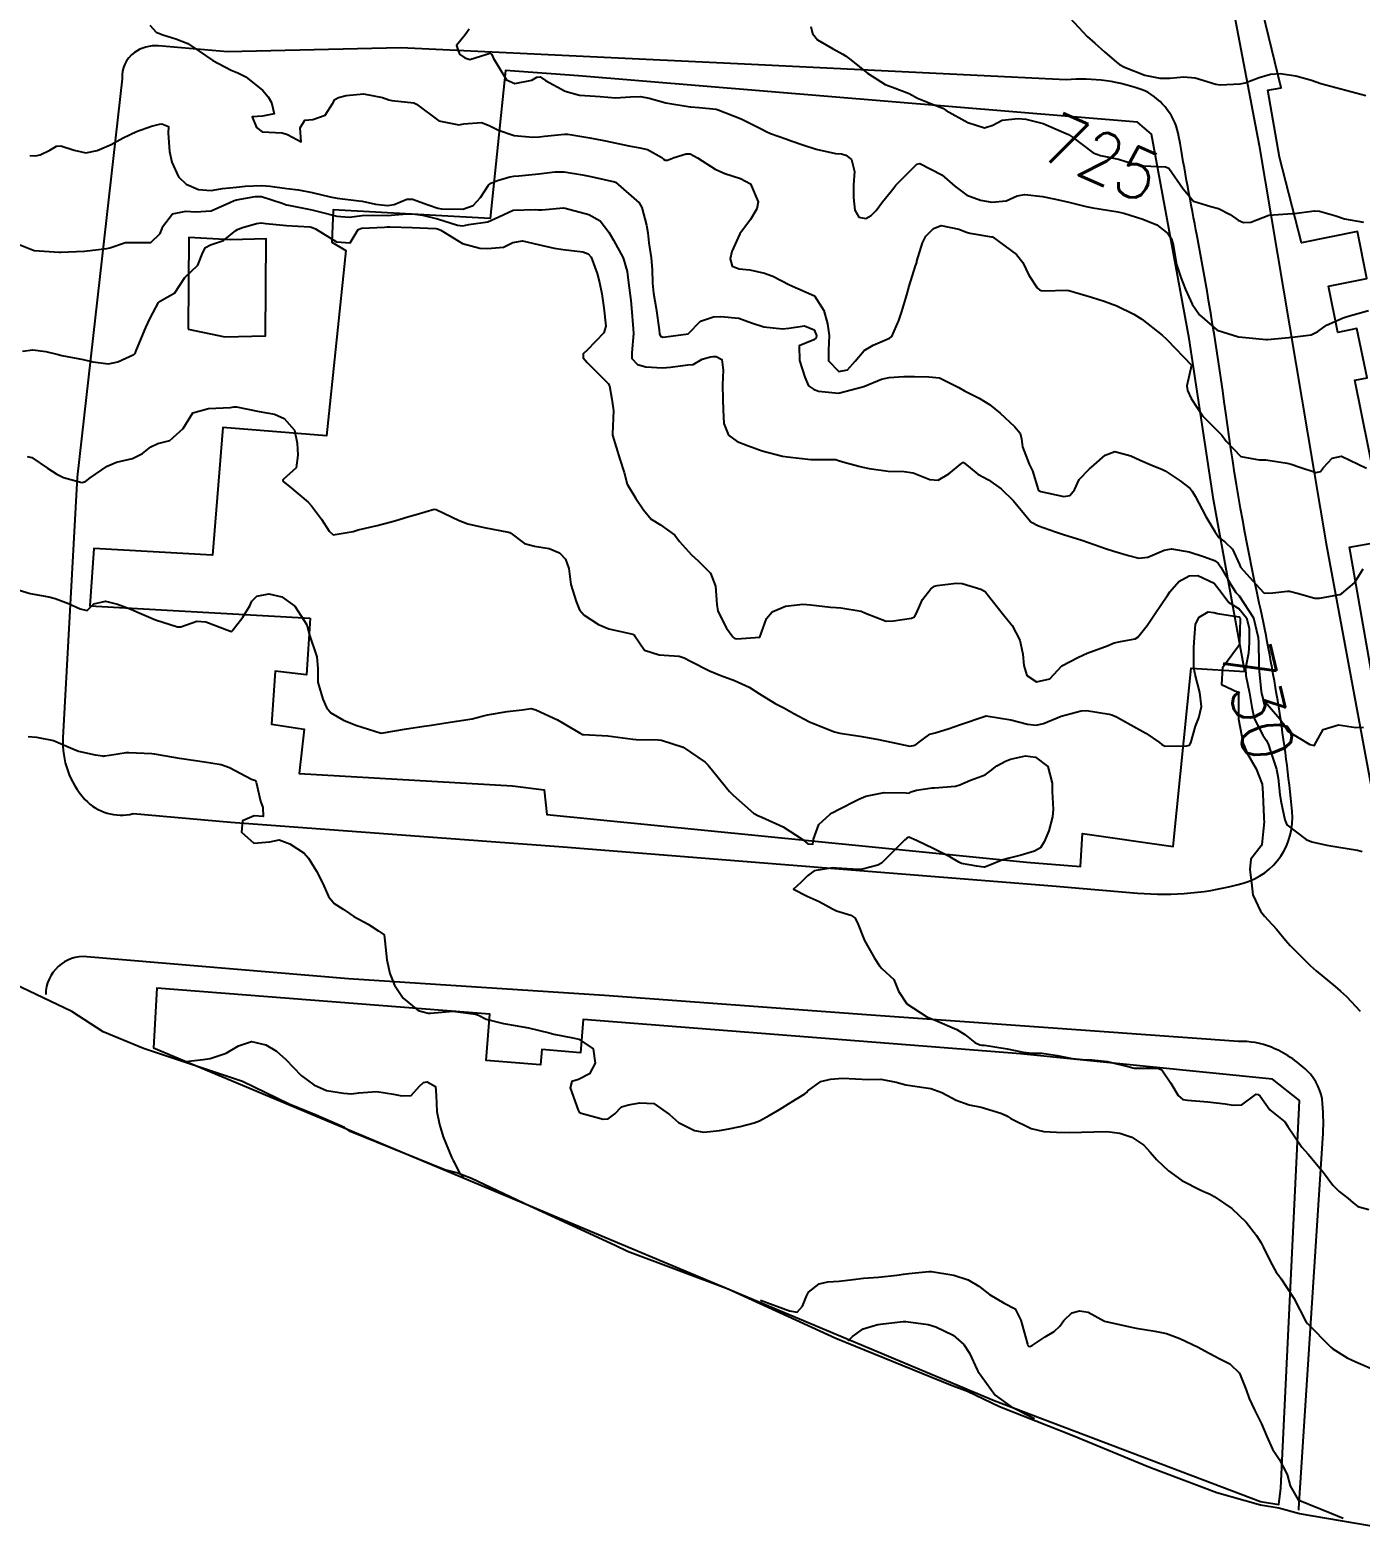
# Model space of a CAD drawing. Header units: metres. Extents: x 307586 to 320046, y 7427249 to 7434250.
# Drawn here: x 309286 to 309391.6, y 7432349.4 to 7432468.4 of the extents above; entities that cross this region are included whole.
import ezdxf
from ezdxf.enums import TextEntityAlignment as Align

# ---------------------------------------------------------------- set-up
doc = ezdxf.new("R2010")
doc.units = ezdxf.units.M
doc.header["$MEASUREMENT"] = 0
for name, color, linetype in [('Area', 45, 'Continuous'), ('Cotas', 45, 'Continuous'), ('Curvas de Nivel 1m', 11, 'Continuous'), ('Curvas de Nivel 5m', 15, 'Continuous'), ('Edificações', 30, 'Continuous'), ('Vias Primárias', 230, 'Continuous')]:
    doc.layers.add(name, color=color, linetype=linetype)
doc.styles.add('Style-STANDARD', font='STANDARD.shx')

msp = doc.modelspace()

# ---------------------------------------------------------------- linework, layer by layer
at = {"layer": 'Area'}
msp.add_polyline3d([(309393.47, 7432349.42, 733.85), (309386.8, 7432350.55, 733.65), (309385.15, 7432350.99, 733.8), (309383.69, 7432351.24, 734.7), (309380.22, 7432352.23, 738.44), (309374.83, 7432354.25, 737.63), (309368.74, 7432356.77, 737.1), (309362.97, 7432359.04, 737.87), (309360.44, 7432360.27, 737.57), (309359.08, 7432360.77, 737.27), (309349.98, 7432364.49, 737.72), (309341.42, 7432368.4, 736.86), (309333.43, 7432371.4, 737.8), (309332.45, 7432371.87, 737.55), (309325.68, 7432375, 736.7), (309321.03, 7432377.2, 736.93), (309319.88, 7432377.63, 738.25), (309318.93, 7432377.87, 738.66), (309311.4, 7432380.92, 737.42), (309310.96, 7432381.25, 737.5), (309308.71, 7432382.22, 737.16), (309306.56, 7432383.08, 737.41), (309302.85, 7432384.89, 737.29), (309295, 7432387.52, 736.82), (309291.8, 7432388.83, 733.71), (309289.31, 7432390.45, 742.07), (309282.46, 7432393.72, 733.57)], dxfattribs=at)
at = {"layer": 'Curvas de Nivel 1m', "flags": 128}
for points, elevation in [([(309368.55, 7432469.38), (309369.93, 7432467.9), (309370.53, 7432467.36), (309371.32, 7432466.68), (309372.27, 7432465.86), (309372.51, 7432465.67), (309372.9, 7432465.46), (309374.5, 7432464.84), (309375.71, 7432464.6), (309376.49, 7432464.59), (309377.61, 7432464.69), (309378.5, 7432464.63), (309380.15, 7432464.11), (309380.49, 7432464.05), (309382.09, 7432464.14), (309382.49, 7432464.23), (309383.58, 7432464.65), (309384.5, 7432464.92), (309385.26, 7432464.95), (309386.5, 7432464.79), (309387.75, 7432464.42), (309388.49, 7432464.17), (309390.48, 7432463.65), (309392.07, 7432463.22)], 724), ([(309295.5, 7432468.79), (309296, 7432468.25), (309296.53, 7432468.03), (309297.56, 7432467.72), (309298.52, 7432467.34), (309299.43, 7432466.74), (309300.5, 7432466), (309301.96, 7432465.24), (309302.49, 7432465.01), (309303.12, 7432464.69), (309304.47, 7432463.62), (309304.9, 7432463.1), (309305.17, 7432462.67), (309305.36, 7432461.76), (309304.45, 7432461.58), (309303.62, 7432461.52), (309303.97, 7432460.68), (309304.43, 7432460.34), (309306.02, 7432460.25), (309306.43, 7432460.13), (309307.52, 7432459.54), (309307.43, 7432460.64), (309307.82, 7432461.26), (309308.44, 7432461.31), (309309.43, 7432461.64), (309310.02, 7432462.61), (309310.19, 7432462.89), (309310.47, 7432463.05), (309311.08, 7432463.21), (309312.47, 7432463.34), (309313.97, 7432463.06), (309314.47, 7432462.88), (309314.72, 7432462.81), (309316.46, 7432462.62), (309316.68, 7432462.53), (309318.44, 7432461.19), (309320.05, 7432460.88), (309320.44, 7432460.96), (309321.84, 7432461.07), (309322.44, 7432460.83), (309323.2, 7432460.45), (309324.43, 7432460.05), (309325.92, 7432459.91), (309326.43, 7432459.94), (309326.84, 7432459.99), (309328.43, 7432460.15), (309328.68, 7432460.14), (309330.43, 7432459.85), (309331.68, 7432459.61), (309332.42, 7432459.45), (309333.54, 7432459.22), (309334.42, 7432459.07), (309335.03, 7432458.92), (309336.15, 7432458.29), (309336.29, 7432458.17), (309336.41, 7432458.08), (309336.62, 7432458.08), (309337.15, 7432458.28), (309338.1, 7432458.59), (309338.42, 7432458.58), (309338.99, 7432458.26), (309340.4, 7432457.36), (309341.17, 7432457.01), (309342.4, 7432456.61), (309343.21, 7432456.21), (309343.81, 7432454.77), (309343.7, 7432454.21), (309343.2, 7432453.37), (309342.34, 7432452.22), (309341.72, 7432450.83), (309341.58, 7432450.23), (309341.75, 7432449.67), (309342.31, 7432449.45), (309343.15, 7432449.37), (309344.3, 7432449.09), (309344.97, 7432448.86), (309346.29, 7432448.17), (309348.28, 7432447.31), (309349.03, 7432446.14), (309349.3, 7432445.09), (309349.45, 7432444.14), (309349.39, 7432442.98), (309349.38, 7432442.14), (309350.21, 7432441.29), (309350.9, 7432441.43), (309351.5, 7432442.11), (309352.23, 7432442.96), (309352.94, 7432443.39), (309354.24, 7432443.93), (309354.41, 7432444.08), (309354.98, 7432445.35), (309355.22, 7432446.07), (309355.6, 7432447.37), (309355.81, 7432448.06), (309356.31, 7432449.69), (309356.4, 7432449.96), (309356.42, 7432450.05), (309356.86, 7432451.52), (309357.12, 7432452.04), (309357.72, 7432452.66), (309358.35, 7432452.88), (309359.75, 7432452.61), (309360.35, 7432452.36), (309360.62, 7432452.28), (309362.34, 7432452), (309362.42, 7432451.98), (309364.32, 7432450.59), (309364.83, 7432449.95), (309365.31, 7432448.95), (309365.97, 7432447.93), (309366.14, 7432447.78), (309366.29, 7432447.73), (309366.52, 7432447.7), (309368.29, 7432447.76), (309368.47, 7432447.73), (309370.29, 7432447.19), (309371.28, 7432446.88), (309372.28, 7432446.51), (309373.65, 7432445.85), (309374.27, 7432445.46), (309375.89, 7432444.17), (309376.24, 7432443.85), (309376.29, 7432443.81), (309378.22, 7432441.79), (309377.85, 7432440.14), (309377.89, 7432439.79), (309378.19, 7432439.14), (309379.1, 7432437.78), (309380.16, 7432436.71), (309380.63, 7432436.23), (309380.96, 7432435.76), (309382.14, 7432434.55), (309383.58, 7432434.28), (309384.13, 7432434.27), (309385.82, 7432434), (309386.13, 7432433.93), (309386.81, 7432433.68), (309388.12, 7432433.26), (309388.45, 7432433.34), (309388.71, 7432433.66), (309389.38, 7432434.41), (309390.14, 7432434.57), (309392.12, 7432433.62)], 727), ([(309320.85, 7432468.49), (309320.53, 7432468.04), (309319.84, 7432467.18), (309320.09, 7432466.49), (309320.51, 7432466.2), (309320.92, 7432466.07), (309322.17, 7432466.47), (309322.51, 7432466.57), (309322.65, 7432466.46), (309322.76, 7432466.21), (309323.81, 7432464.45), (309324.48, 7432464.18), (309325.84, 7432464.42), (309326.23, 7432464.67), (309326.49, 7432464.69), (309326.92, 7432464.41), (309328.47, 7432463.55), (309329.61, 7432463.24), (309330.47, 7432463.18), (309331.25, 7432463.14), (309332.47, 7432463.04), (309333.68, 7432463.12), (309334.47, 7432463.14), (309335.16, 7432463), (309336.47, 7432462.64), (309338.41, 7432462.32), (309338.46, 7432462.32), (309339.13, 7432462.26), (309340.46, 7432462.12), (309340.63, 7432462.08), (309342.45, 7432461.36), (309344.09, 7432460.55), (309344.44, 7432460.36), (309344.78, 7432460.19), (309346.01, 7432459.76), (309346.43, 7432459.62), (309347.27, 7432459.31), (309348.42, 7432458.95), (309349.94, 7432458.61), (309350.42, 7432458.57), (309350.77, 7432458.48), (309351.21, 7432458.12), (309351.47, 7432457.18), (309351.39, 7432456.11), (309351.38, 7432455.11), (309351.48, 7432454.11), (309351.79, 7432453.54), (309352.36, 7432453.44), (309352.78, 7432453.67), (309353.17, 7432454.09), (309353.68, 7432454.78), (309354.39, 7432455.64), (309354.58, 7432455.89), (309354.73, 7432456.08), (309356.41, 7432457.76), (309356.64, 7432457.81), (309358.4, 7432456.9), (309359.42, 7432456.02), (309360.38, 7432455.3), (309361.47, 7432454.9), (309362.37, 7432454.75), (309363.49, 7432454.86), (309364.38, 7432455.24), (309364.97, 7432455.36), (309366.38, 7432455.18), (309367.29, 7432455.01), (309368.38, 7432454.77), (309369.86, 7432454.41), (309370.37, 7432454.3), (309372.22, 7432454.01), (309372.36, 7432453.98), (309372.84, 7432453.86), (309374.36, 7432453.4), (309375.46, 7432452.93), (309376.35, 7432452.26), (309376.64, 7432451.81), (309376.77, 7432451.38), (309377.03, 7432449.8), (309377.36, 7432448.75), (309377.73, 7432447.8), (309378.28, 7432446.63), (309378.85, 7432445.78), (309380.25, 7432444.57), (309381.94, 7432444.05), (309382.25, 7432444.03), (309384.14, 7432443.83), (309384.24, 7432443.83), (309385.94, 7432444), (309386.25, 7432444.03), (309387.71, 7432444.21), (309388.26, 7432444.48), (309388.94, 7432444.98), (309390.27, 7432445.56), (309390.34, 7432445.58), (309390.57, 7432445.65), (309392.28, 7432446.14)], 726), ([(309285.98, 7432458.46), (309286.41, 7432458.42), (309286.8, 7432458.49), (309287.57, 7432458.88), (309288.1, 7432459.19), (309288.42, 7432459.21), (309289.49, 7432458.86), (309290.41, 7432458.67), (309291.33, 7432458.84), (309292.42, 7432459.33), (309293.37, 7432459.86), (309294.43, 7432460.36), (309295.62, 7432460.78), (309296.26, 7432460.95), (309296.44, 7432460.96), (309296.99, 7432460.76), (309296.96, 7432460.23), (309297.05, 7432458.76), (309297.25, 7432457.91), (309297.77, 7432456.76), (309298.38, 7432456.17), (309299.36, 7432455.76), (309300.38, 7432455.68), (309301.26, 7432455.84), (309302.38, 7432455.94), (309303.08, 7432456), (309304.38, 7432456.06), (309305.05, 7432456), (309306.38, 7432455.83), (309307.3, 7432455.72), (309308.38, 7432455.52), (309309.83, 7432455.16), (309310.37, 7432455.05), (309312.09, 7432454.86), (309312.37, 7432454.82), (309313.43, 7432454.57), (309314.36, 7432454.48), (309314.89, 7432454.55), (309315.92, 7432454.99), (309316.37, 7432454.98), (309317.61, 7432454.52), (309318.36, 7432454.27), (309318.67, 7432454.2), (309320.36, 7432454.19), (309321.17, 7432454.48), (309321.75, 7432455.1), (309322.39, 7432456.09), (309322.59, 7432456.26), (309323.1, 7432456.45), (309324.09, 7432456.75), (309324.4, 7432456.8), (309324.8, 7432456.83), (309326.4, 7432457), (309327.65, 7432457.15), (309328.4, 7432457.15), (309329.86, 7432456.91), (309330.4, 7432456.8), (309330.75, 7432456.72), (309332.39, 7432456.37), (309332.47, 7432456.34), (309334.37, 7432454.7), (309334.56, 7432454.32), (309334.95, 7432452.91), (309335.04, 7432452.31), (309335.12, 7432451.52), (309335.3, 7432450.31), (309335.39, 7432449.39), (309335.42, 7432448.3), (309335.5, 7432447.52), (309335.7, 7432446.3), (309335.94, 7432444.6), (309335.97, 7432444.29), (309336.04, 7432444.09), (309336.24, 7432444.03), (309336.48, 7432444.05), (309338.24, 7432444.27), (309339.22, 7432445.3), (309340.26, 7432445.64), (309340.85, 7432445.66), (309342.26, 7432445.52), (309343.29, 7432445.17), (309344.25, 7432444.83), (309345.75, 7432444.68), (309346.25, 7432444.74), (309347.49, 7432444.92), (309348.25, 7432444.6), (309348.43, 7432444.15), (309348.42, 7432443.97), (309348.24, 7432443.81), (309347.05, 7432443.34), (309347.08, 7432442.16), (309347.51, 7432440.85), (309347.8, 7432440.15), (309348.19, 7432439.88), (309348.59, 7432439.74), (309350.19, 7432439.58), (309352.19, 7432440.1), (309353.6, 7432440.69), (309354.2, 7432440.81), (309355.37, 7432440.9), (309356.21, 7432440.9), (309357.36, 7432440.88), (309358.2, 7432440.79), (309359.74, 7432440.01), (309360.19, 7432439.75), (309361.36, 7432439.17), (309362.18, 7432438.66), (309363.03, 7432437.97), (309364.16, 7432436.91), (309364.61, 7432436.4), (309364.72, 7432435.95), (309364.8, 7432435.3), (309365.34, 7432433.94), (309365.58, 7432433.4), (309366.04, 7432431.93), (309366.1, 7432431.84), (309366.26, 7432431.77), (309368.09, 7432431.37), (309368.56, 7432431.44), (309368.93, 7432431.9), (309369.31, 7432432.7), (309370.12, 7432433.56), (309370.49, 7432433.88), (309371.36, 7432434.65), (309372.14, 7432434.93), (309373.39, 7432434.59), (309374.13, 7432434.25), (309375.13, 7432433.82), (309375.85, 7432433.54), (309376.12, 7432433.4), (309377.31, 7432432.6), (309378.11, 7432432), (309378.28, 7432431.79), (309378.5, 7432431.39), (309379.35, 7432429.78), (309380.06, 7432428.58), (309380.4, 7432428.11), (309380.87, 7432427.76), (309381.48, 7432427.18), (309382.04, 7432425.96), (309382.11, 7432425.74), (309383.33, 7432424.41), (309383.95, 7432423.72), (309384, 7432423.67), (309384.68, 7432423.71), (309385.85, 7432423.85), (309386.01, 7432423.84), (309386.6, 7432423.68), (309388, 7432423.29), (309388.39, 7432423.28), (309390, 7432423.58), (309390.16, 7432423.65), (309391.15, 7432424.5), (309391.85, 7432425.62)], 728), ([(309284.32, 7432451.71), (309286.31, 7432450.89), (309288.31, 7432450.78), (309288.41, 7432450.77), (309290.31, 7432450.85), (309292.08, 7432451.06), (309292.32, 7432451.12), (309293.58, 7432451.55), (309294.32, 7432451.55), (309295.58, 7432451.53), (309296.33, 7432452.24), (309296.47, 7432452.64), (309296.5, 7432452.77), (309297.3, 7432453.81), (309298.36, 7432454.02), (309299.13, 7432453.97), (309300.36, 7432454.06), (309301.85, 7432454.71), (309302.19, 7432454.88), (309302.37, 7432454.93), (309303.86, 7432455.2), (309304.37, 7432455.18), (309306.02, 7432454.66), (309306.26, 7432454.55), (309306.36, 7432454.52), (309306.51, 7432454.5), (309308.36, 7432454.14), (309309.01, 7432453.97), (309310.35, 7432453.62), (309311.32, 7432453.56), (309312.35, 7432453.68), (309313.23, 7432453.7), (309314.35, 7432453.69), (309315.59, 7432453.78), (309316.36, 7432453.81), (309317.15, 7432453.72), (309318.35, 7432453.42), (309319.93, 7432452.91), (309320.35, 7432452.87), (309320.82, 7432452.96), (309322.35, 7432453.17), (309323.21, 7432453.59), (309324.36, 7432454.11), (309326.12, 7432454.17), (309326.36, 7432454.14), (309326.64, 7432454.12), (309328.36, 7432454.28), (309328.49, 7432454.26), (309330.36, 7432453.75), (309331.27, 7432453.27), (309331.94, 7432452.35), (309332.33, 7432451.73), (309333.1, 7432450.33), (309333.4, 7432449.24), (309333.52, 7432448.33), (309333.69, 7432446.92), (309333.74, 7432446.33), (309333.89, 7432444.68), (309333.91, 7432444.32), (309333.78, 7432442.77), (309333.77, 7432442.32), (309334.22, 7432441.86), (309334.88, 7432441.65), (309336.21, 7432441.58), (309336.85, 7432441.64), (309338.22, 7432441.82), (309338.64, 7432441.84), (309339.37, 7432442.26), (309340.03, 7432442.45), (309340.23, 7432442.49), (309340.46, 7432442.49), (309340.91, 7432442.24), (309341.04, 7432441.41), (309340.97, 7432440.24), (309341, 7432439.06), (309341.03, 7432438.24), (309341.08, 7432437.16), (309341.44, 7432436.23), (309342.15, 7432435.73), (309342.96, 7432435.4), (309344.13, 7432435), (309345.74, 7432434.57), (309346.13, 7432434.5), (309347.99, 7432434.29), (309348.12, 7432434.29), (309349.97, 7432434.29), (309350.12, 7432434.25), (309350.54, 7432434.12), (309351.8, 7432433.78), (309352.12, 7432433.7), (309352.63, 7432433.58), (309354.12, 7432433.38), (309355.41, 7432433.35), (309356.11, 7432433.25), (309357.45, 7432432.7), (309358.11, 7432432.65), (309358.96, 7432433.17), (309359.98, 7432434.01), (309360.07, 7432434.06), (309360.12, 7432434.05), (309360.18, 7432434.01), (309361.25, 7432433.13), (309362.11, 7432432.69), (309363.11, 7432431.97), (309364.09, 7432431.02), (309364.96, 7432429.95), (309365.46, 7432429.34), (309366.06, 7432429.03), (309367.43, 7432428.55), (309368.06, 7432428.33), (309369.51, 7432427.9), (309370.05, 7432427.71), (309371.4, 7432427.22), (309372.04, 7432427.02), (309373.22, 7432426.67), (309374.04, 7432426.45), (309374.75, 7432426.54), (309376.05, 7432427.1), (309376.64, 7432427.21), (309378.04, 7432426.97), (309379.25, 7432426.56), (309380.04, 7432426.27), (309380.34, 7432426.07), (309380.54, 7432425.76), (309381.25, 7432424.51), (309381.74, 7432423.74), (309381.86, 7432423.6), (309382, 7432423.46), (309383.13, 7432421.73), (309383.52, 7432420.16), (309383.54, 7432419.72), (309383.57, 7432418.09), (309383.57, 7432417.72), (309383.74, 7432415.9), (309383.77, 7432415.72), (309383.91, 7432415.24), (309385.22, 7432413.7), (309385.5, 7432413.32), (309385.87, 7432412.73), (309387.62, 7432411.67), (309387.86, 7432411.6), (309387.95, 7432411.59), (309388.02, 7432411.67), (309388.68, 7432412.86), (309389.88, 7432413.23), (309391.27, 7432413.02), (309391.88, 7432413.05)], 729), ([(309285.75, 7432434.53), (309286.12, 7432434.47), (309287.38, 7432433.6), (309288.11, 7432433.13), (309288.65, 7432432.86), (309290.1, 7432432.47), (309290.39, 7432432.55), (309290.77, 7432432.84), (309292.11, 7432433.78), (309292.84, 7432434.08), (309294.12, 7432434.38), (309294.93, 7432434.79), (309295.59, 7432435.32), (309296.13, 7432435.57), (309297.1, 7432435.8), (309298.15, 7432436.75), (309298.91, 7432438), (309300.17, 7432438.36), (309301.9, 7432438.43), (309302.17, 7432438.48), (309302.39, 7432438.48), (309304.17, 7432438.12), (309305.39, 7432437.89), (309306.16, 7432437.57), (309307, 7432436.64), (309307.19, 7432435.59), (309307.24, 7432434.64), (309307.13, 7432433.63), (309306.1, 7432432.7), (309306.06, 7432432.65), (309306.1, 7432432.55), (309306.58, 7432432.16), (309308.08, 7432430.92), (309308.35, 7432430.63), (309309.13, 7432429.55), (309309.75, 7432428.61), (309310.05, 7432428.32), (309311.64, 7432428.59), (309312.05, 7432428.71), (309313.56, 7432429.07), (309314.06, 7432429.19), (309314.95, 7432429.44), (309316.07, 7432429.76), (309316.65, 7432429.94), (309318.07, 7432430.36), (309318.25, 7432430.33), (309320.06, 7432429.46), (309320.76, 7432429.18), (309322.06, 7432428.91), (309323.97, 7432428.53), (309324.05, 7432428.51), (309324.11, 7432428.5), (309324.17, 7432428.44), (309325.24, 7432427.62), (309326.04, 7432427.41), (309327.22, 7432427.22), (309328.04, 7432426.89), (309328.51, 7432426.39), (309328.76, 7432425.65), (309328.92, 7432424.38), (309329.36, 7432423.01), (309329.63, 7432422.37), (309329.98, 7432421.93), (309331.12, 7432421.2), (309331.96, 7432420.86), (309333.85, 7432420.43), (309333.95, 7432420.38), (309334, 7432420.32), (309334.79, 7432419.16), (309335.94, 7432418.79), (309337.53, 7432418.68), (309337.94, 7432418.54), (309338.43, 7432418.27), (309339.93, 7432417.51), (309340.84, 7432417.15), (309341.92, 7432416.75), (309343.09, 7432416.21), (309343.91, 7432415.69), (309345.16, 7432414.92), (309345.89, 7432414.55), (309346.59, 7432414.16), (309347.88, 7432413.47), (309349, 7432413.01), (309349.87, 7432412.68), (309350.3, 7432412.55), (309351.87, 7432412.32), (309353.22, 7432412.09), (309353.86, 7432411.96), (309354.01, 7432411.92), (309355.86, 7432411.53), (309356.28, 7432411.62), (309356.84, 7432412.04), (309357.43, 7432412.47), (309357.87, 7432412.6), (309358.97, 7432412.92), (309359.88, 7432413.24), (309361.82, 7432413.92), (309361.88, 7432413.94), (309361.92, 7432413.94), (309363.88, 7432413.62), (309365.2, 7432413.27), (309365.88, 7432413.21), (309366.47, 7432413.33), (309367.88, 7432413.91), (309369.45, 7432414.34), (309369.89, 7432414.36), (309371.69, 7432414.06), (309371.89, 7432414.02), (309372.26, 7432413.86), (309373.87, 7432412.95), (309374.59, 7432412.55), (309375.67, 7432411.81), (309375.86, 7432411.67), (309376.13, 7432411.53), (309377.86, 7432411.55), (309378.05, 7432411.6), (309378.16, 7432411.79), (309378.54, 7432413.12), (309378.79, 7432413.78), (309379, 7432414.68), (309378.89, 7432415.78), (309378.5, 7432417.21), (309378.4, 7432417.79), (309378.4, 7432419.34), (309378.43, 7432419.79), (309378.54, 7432421.22), (309378.83, 7432421.78), (309379.55, 7432422.21), (309379.99, 7432422.15), (309380.28, 7432422.06), (309381.98, 7432421.8), (309382.06, 7432421.74), (309382.08, 7432421.64), (309382.04, 7432419.74), (309382.04, 7432419.66), (309381.95, 7432419.46), (309380.69, 7432417.76), (309380.6, 7432416.44), (309381.91, 7432415.81), (309381.95, 7432415.74), (309381.95, 7432415.7), (309381.94, 7432413.74), (309381.94, 7432413.68), (309382.32, 7432411.74), (309382.66, 7432410.93), (309383.36, 7432409.72), (309383.82, 7432408.52), (309383.89, 7432407.79), (309383.89, 7432407.72), (309383.95, 7432405.88), (309383.97, 7432405.72), (309384, 7432405.51), (309383.8, 7432403.72), (309383.76, 7432403.61), (309382.93, 7432402.55), (309382.86, 7432401.73), (309383.01, 7432400.44), (309383.1, 7432399.73), (309383.7, 7432398.43), (309384.01, 7432398.03), (309384.31, 7432397.71), (309384.97, 7432396.99), (309385.68, 7432396.11), (309386.06, 7432395.69), (309387.65, 7432394.1), (309388.11, 7432393.67), (309389.63, 7432392.43), (309390.06, 7432392.08), (309390.53, 7432391.64), (309391.61, 7432390.49)], 731), ([(309285.04, 7432423.95), (309285.99, 7432423.65), (309287.47, 7432423.39), (309287.99, 7432423.25), (309289.05, 7432422.86), (309289.98, 7432422.43), (309290.52, 7432422.3), (309291.06, 7432422.83), (309291.99, 7432423.04), (309292.94, 7432422.81), (309293.98, 7432422.4), (309294.65, 7432422.12), (309295.96, 7432421.57), (309297.71, 7432421), (309297.96, 7432421.02), (309299.23, 7432421.47), (309299.96, 7432421.41), (309301.82, 7432420.7), (309301.91, 7432420.66), (309301.95, 7432420.65), (309302, 7432420.66), (309302.05, 7432420.7), (309302.89, 7432421.77), (309303.43, 7432422.69), (309303.61, 7432423.06), (309303.99, 7432423.44), (309304.96, 7432423.63), (309305.99, 7432423.4), (309307.02, 7432422.64), (309307.96, 7432421.18), (309308.1, 7432420.63), (309308.16, 7432420.42), (309308.76, 7432418.62), (309308.84, 7432417.7), (309308.84, 7432416.62), (309309.23, 7432415.27), (309309.54, 7432414.61), (309309.88, 7432414.17), (309310.87, 7432413.59), (309311.87, 7432413.19), (309313.86, 7432412.56), (309315.87, 7432412.9), (309317.28, 7432413.11), (309317.87, 7432413.19), (309319, 7432413.37), (309319.87, 7432413.51), (309321.09, 7432413.69), (309321.88, 7432413.9), (309322.31, 7432414.03), (309323.88, 7432414.27), (309325.07, 7432414.42), (309325.78, 7432414.52), (309325.88, 7432414.5), (309326.16, 7432414.41), (309327.88, 7432413.63), (309329.67, 7432412.57), (309329.86, 7432412.46), (309329.94, 7432412.45), (309331.86, 7432412.34), (309333.86, 7432412.09), (309334.11, 7432412.07), (309335.86, 7432412.02), (309336.14, 7432412), (309337.85, 7432411.45), (309339.59, 7432410.25), (309339.83, 7432410.01), (309340.64, 7432409.05), (309341.28, 7432408.23), (309341.52, 7432407.93), (309341.81, 7432407.63), (309343.43, 7432406.2), (309343.79, 7432406.01), (309344.11, 7432405.88), (309345.78, 7432405.11), (309347.3, 7432404.15), (309347.76, 7432403.77), (309348.16, 7432403.75), (309348.19, 7432404.15), (309348.62, 7432405.31), (309349.52, 7432406.13), (309349.69, 7432406.24), (309349.79, 7432406.29), (309350.14, 7432406.47), (309351.81, 7432407.33), (309352.35, 7432407.55), (309353.81, 7432407.85), (309355.57, 7432407.82), (309355.81, 7432407.79), (309355.95, 7432407.91), (309356.37, 7432408.04), (309357.63, 7432408.21), (309357.81, 7432408.23), (309359.48, 7432408.35), (309359.82, 7432408.45), (309360.66, 7432408.84), (309361.83, 7432409.26), (309362.25, 7432409.56), (309362.75, 7432409.97), (309363.46, 7432410.35), (309363.84, 7432410.49), (309365.04, 7432410.75), (309365.84, 7432410.65), (309366.82, 7432409.92), (309367.16, 7432408.58), (309367.16, 7432407.92), (309367.22, 7432406.49), (309367.18, 7432405.92), (309366.9, 7432404.8), (309366.53, 7432403.92), (309366.22, 7432403.46), (309365.76, 7432403.19), (309364.68, 7432402.88), (309363.75, 7432402.64), (309363.23, 7432402.49), (309361.93, 7432401.98), (309361.79, 7432401.93), (309361.74, 7432401.93), (309361.18, 7432401.99), (309359.96, 7432402.22), (309359.75, 7432402.31), (309359.04, 7432402.73), (309357.76, 7432403.37), (309356.39, 7432404.04), (309355.77, 7432404.3), (309355.6, 7432404.21), (309355.43, 7432404.05), (309353.75, 7432402.39), (309353.59, 7432402.23), (309353.3, 7432402.08), (309352.08, 7432401.76), (309351.74, 7432401.72), (309350.02, 7432401.84), (309349.74, 7432401.86), (309348.25, 7432401.63), (309347.73, 7432401.23), (309347.19, 7432400.69), (309346.6, 7432400.16), (309347.71, 7432399.61), (309348.66, 7432399.18), (309349.7, 7432398.6), (309350.03, 7432398.46), (309351.16, 7432398.11), (309351.48, 7432397.89), (309351.69, 7432397.49), (309352.25, 7432396.09), (309353.05, 7432394.68), (309353.45, 7432394.08), (309353.64, 7432393.88), (309354.57, 7432393), (309354.96, 7432392.06), (309355.61, 7432391.05), (309357.19, 7432390.03), (309357.59, 7432389.87), (309357.85, 7432389.77), (309359.58, 7432389.03), (309360.21, 7432388.63), (309361.01, 7432387.99), (309361.4, 7432387.81), (309361.57, 7432387.79), (309361.78, 7432387.77), (309363.57, 7432387.48), (309364.86, 7432387.23), (309365.57, 7432387.15), (309366.35, 7432387.14), (309367.56, 7432386.97), (309368.74, 7432386.72), (309369.56, 7432386.63), (309370.31, 7432386.62), (309371.56, 7432386.49), (309373.38, 7432386.02), (309373.55, 7432385.97), (309373.67, 7432385.96), (309375.55, 7432385.95), (309375.86, 7432385.81), (309376.58, 7432384.76), (309377.17, 7432383.79), (309377.52, 7432383.47), (309377.91, 7432383.4), (309379.52, 7432383.29), (309380.88, 7432383.11), (309381.52, 7432383), (309382.22, 7432383.03), (309383.14, 7432383.72), (309383.36, 7432383.89), (309383.52, 7432383.85), (309383.67, 7432383.72), (309384.45, 7432382.64), (309385.5, 7432381.8), (309385.63, 7432381.69), (309385.88, 7432381.31), (309386.97, 7432379.68), (309387.47, 7432379.12), (309388.7, 7432377.66), (309389.44, 7432376.67), (309389.95, 7432376.15), (309390.62, 7432375.63), (309391.05, 7432375.25), (309391.42, 7432374.97), (309392.31, 7432374.72)], 732), ([(309285.85, 7432412.29), (309286.49, 7432412.24), (309287.85, 7432411.99), (309289.39, 7432411.31), (309289.84, 7432411.14), (309291.16, 7432410.83), (309291.76, 7432410.75), (309291.83, 7432410.74), (309291.9, 7432410.76), (309292.31, 7432410.82), (309293.62, 7432411.02), (309293.84, 7432411.03), (309295.67, 7432410.94), (309295.84, 7432410.93), (309296.77, 7432410.76), (309297.83, 7432410.58), (309298.03, 7432410.55), (309299.83, 7432410.29), (309301.17, 7432410.06), (309301.82, 7432409.83), (309303.58, 7432408.91), (309303.81, 7432408.82), (309303.9, 7432408.77), (309303.94, 7432408.68), (309304.28, 7432407.15), (309304.48, 7432406.67), (309304.5, 7432405.95), (309303.78, 7432405.99), (309302.87, 7432405.59), (309302.79, 7432404.69), (309303.75, 7432403.83), (309305.03, 7432403.93), (309305.76, 7432404.09), (309306.63, 7432403.77), (309307.75, 7432403.04), (309308.11, 7432402.63), (309308.74, 7432401.61), (309309.24, 7432400.61), (309309.7, 7432399.59), (309310.14, 7432399.04), (309310.84, 7432398.59), (309311.35, 7432398.25), (309311.69, 7432398), (309312.85, 7432397.4), (309313.68, 7432396.84), (309313.85, 7432396.73), (309314.1, 7432396.55), (309314.15, 7432396.07), (309314.31, 7432394.55), (309314.57, 7432393.48), (309314.93, 7432392.54), (309315.61, 7432391.5), (309316.8, 7432390.52), (309317.59, 7432390.32), (309317.78, 7432390.32), (309319.59, 7432390.49), (309321.36, 7432390.23), (309321.59, 7432390.15), (309322.2, 7432389.84), (309323.58, 7432389.49), (309324.51, 7432389.35), (309325.58, 7432389.16), (309327.22, 7432388.75), (309327.58, 7432388.66), (309329.09, 7432388.37), (309329.57, 7432388.26), (309330.71, 7432387.49), (309330.86, 7432386.35), (309330.41, 7432385.49), (309329.53, 7432385.06), (309329.02, 7432384.89), (309328.88, 7432384.38), (309329.51, 7432382.61), (309329.58, 7432382.45), (309329.74, 7432382.37), (309331.5, 7432381.89), (309331.9, 7432381.93), (309332.43, 7432382.33), (309332.95, 7432382.88), (309333.51, 7432383.04), (309334.4, 7432383.19), (309335.51, 7432383.14), (309336.76, 7432382.28), (309337.49, 7432381.63), (309338.75, 7432380.99), (309339.48, 7432380.87), (309340.73, 7432380.99), (309341.49, 7432381.12), (309342.38, 7432381.32), (309343.49, 7432381.62), (309343.92, 7432381.77), (309344.69, 7432382.18), (309345.51, 7432382.67), (309346.44, 7432383.24), (309347.52, 7432383.92), (309347.65, 7432384.03), (309347.76, 7432384.15), (309348.79, 7432384.88), (309349.54, 7432385.07), (309350.51, 7432385.15), (309351.54, 7432385.1), (309352.58, 7432385.05), (309353.54, 7432385.07), (309354.76, 7432384.83), (309355.53, 7432384.63), (309357.16, 7432384.4), (309357.53, 7432384.34), (309358.39, 7432384.02), (309359.52, 7432383.41), (309360.56, 7432383.04), (309361.51, 7432382.85), (309363.09, 7432382.38), (309363.51, 7432382.19), (309363.64, 7432382.1), (309363.86, 7432381.95), (309365.49, 7432381.17), (309366.48, 7432380.93), (309367.49, 7432380.86), (309368.55, 7432380.84), (309369.49, 7432380.86), (309370.46, 7432380.9), (309371.49, 7432380.92), (309372.54, 7432380.8), (309373.48, 7432380.47), (309374.44, 7432379.83), (309374.94, 7432379.29), (309375.46, 7432378.68), (309376.39, 7432377.8), (309377.45, 7432377.02), (309378.96, 7432376.25), (309379.44, 7432376.06), (309379.64, 7432375.97), (309380.02, 7432375.76), (309381.42, 7432374.81), (309382.55, 7432373.73), (309383.39, 7432372.66), (309383.76, 7432372.09), (309383.94, 7432371.71), (309384.46, 7432370.61), (309384.98, 7432369.7), (309385.15, 7432369.49), (309385.35, 7432369.23), (309386.34, 7432367.68), (309387.31, 7432365.84), (309387.43, 7432365.67), (309389.29, 7432363.8), (309389.45, 7432363.65), (309390.58, 7432362.93), (309391.27, 7432362.63), (309393, 7432361.87)], 733), ([(309298.36, 7432386.47), (309299.74, 7432386.63), (309300.3, 7432386.72), (309301.56, 7432387.14), (309302.54, 7432387.72), (309303.57, 7432388.06), (309304.71, 7432387.81), (309305.56, 7432387.3), (309306.29, 7432386.64), (309307.53, 7432385.38), (309308.51, 7432384.62), (309309.52, 7432384.19), (309310.89, 7432383.97), (309311.52, 7432383.92), (309312.09, 7432384), (309313.52, 7432384.11), (309314.86, 7432383.88), (309315.52, 7432383.75), (309316.26, 7432383.77), (309316.91, 7432384.52), (309317.23, 7432384.81), (309317.53, 7432384.86), (309318.19, 7432384.5), (309318.24, 7432383.78), (309318.28, 7432382.5), (309318.51, 7432381.48), (309318.79, 7432380.5), (309319.46, 7432378.89), (309319.59, 7432378.62), (309319.66, 7432378.49), (309319.72, 7432378.35), (309320.12, 7432377.59), (309320.37, 7432377.3)], 734), ([(309343.99, 7432367.52), (309346.29, 7432366.68), (309346.91, 7432366.56), (309347.32, 7432367.05), (309347.64, 7432367.84), (309347.81, 7432368.15), (309348.65, 7432368.83), (309349.34, 7432368.99), (309350.25, 7432369.03), (309351.34, 7432369.17), (309352.17, 7432369.27), (309353.35, 7432369.35), (309354.81, 7432369.52), (309355.35, 7432369.59), (309355.76, 7432369.64), (309357.35, 7432369.8), (309357.58, 7432369.8), (309359.35, 7432369.51), (309360.49, 7432369.14), (309361.34, 7432368.63), (309362.17, 7432367.97), (309363.33, 7432367.28), (309364.21, 7432366.83), (309364.66, 7432365.94), (309365.19, 7432364.03), (309365.23, 7432363.93), (309365.25, 7432363.9), (309365.28, 7432363.87), (309365.37, 7432363.85), (309365.56, 7432363.93), (309366.61, 7432364.6), (309367.3, 7432365.04), (309367.76, 7432365.46), (309368.08, 7432365.9), (309368.71, 7432366.51), (309369.32, 7432366.67), (309370, 7432366.56), (309371.31, 7432365.86), (309373.31, 7432365.41), (309373.83, 7432365.3), (309375.3, 7432365.06), (309376.23, 7432364.87), (309377.29, 7432364.48), (309378.76, 7432363.78), (309379.28, 7432363.49), (309380.42, 7432362.9), (309381.27, 7432362.46), (309382.03, 7432361.73), (309382.56, 7432360.41), (309382.81, 7432359.72), (309383.22, 7432358.81), (309383.58, 7432358.08), (309383.77, 7432357.71), (309384.19, 7432356.69), (309384.66, 7432355.7), (309385.18, 7432354.88), (309385.81, 7432353.68), (309386.05, 7432352.78), (309386.7, 7432351.67), (309389.36, 7432350.58), (309390.26, 7432350.21)], 734)]:
    msp.add_lwpolyline(points, dxfattribs=dict(at, elevation=elevation))
at = {"layer": 'Curvas de Nivel 5m', "flags": 128}
for points, elevation in [([(309348, 7432468.69), (309348.11, 7432468.15), (309348.53, 7432467.65), (309349.71, 7432466.95), (309350.52, 7432466.51), (309350.75, 7432466.36), (309351.06, 7432466.12), (309352.5, 7432465), (309353.88, 7432464.09), (309354.48, 7432463.88), (309355.8, 7432463.38), (309356.47, 7432462.99), (309358.18, 7432462.32), (309358.46, 7432462.2), (309358.74, 7432462.03), (309360.45, 7432461.06), (309361.78, 7432460.65), (309362.45, 7432460.87), (309363.17, 7432461.25), (309364.45, 7432461.4), (309365.07, 7432461.34), (309366.45, 7432460.99), (309368.07, 7432460.28), (309368.44, 7432460.11), (309368.76, 7432459.91), (309370.42, 7432458.67), (309370.98, 7432458.44), (309372.42, 7432458.16), (309373.42, 7432457.85), (309374.41, 7432457.62), (309376.16, 7432457.56), (309376.41, 7432457.45), (309377.56, 7432455.8), (309378.38, 7432454.83), (309379.75, 7432454.4), (309380.37, 7432454.25), (309381.3, 7432453.76), (309381.93, 7432453.32), (309382.36, 7432453.12), (309382.93, 7432453.16), (309384.36, 7432453.72), (309386.22, 7432453.84), (309386.37, 7432453.85), (309387.98, 7432454.06), (309388.37, 7432454.04), (309389.69, 7432453.66), (309390.36, 7432453.42), (309391.87, 7432453.14)], 725), ([(309285.4, 7432442.9), (309286.22, 7432443.01), (309287.23, 7432442.88), (309288.22, 7432442.63), (309288.52, 7432442.57), (309290.21, 7432442.24), (309290.98, 7432442.07), (309292.21, 7432441.91), (309292.96, 7432442.06), (309294.22, 7432442.65), (309294.3, 7432442.72), (309294.36, 7432442.8), (309294.43, 7432443), (309295.19, 7432444.79), (309295.52, 7432445.52), (309296.19, 7432446.77), (309296.27, 7432446.85), (309297.49, 7432447.55), (309298.29, 7432448.75), (309299.3, 7432449.74), (309299.72, 7432450.74), (309299.93, 7432451.13), (309300.32, 7432451.34), (309301.34, 7432451.7), (309302.34, 7432452.49), (309302.46, 7432452.58), (309302.77, 7432452.7), (309303.98, 7432453.05), (309304.35, 7432453.11), (309304.72, 7432453.05), (309306.35, 7432452.89), (309308.2, 7432452.78), (309308.34, 7432452.75), (309308.66, 7432452.63), (309310.33, 7432451.58), (309311.4, 7432451.52), (309312.04, 7432452.58), (309312.34, 7432452.67), (309314.14, 7432452.76), (309314.35, 7432452.77), (309314.56, 7432452.77), (309316.34, 7432452.73), (309318.2, 7432452.66), (309318.34, 7432452.63), (309318.6, 7432452.51), (309320.33, 7432451.45), (309321.7, 7432451.09), (309322.32, 7432451.05), (309323.59, 7432451.18), (309324.33, 7432451.53), (309325.08, 7432451.68), (309326.33, 7432451.38), (309327.62, 7432451.1), (309328.32, 7432450.99), (309329.89, 7432450.8), (309330.32, 7432450.63), (309330.55, 7432450.37), (309331.02, 7432449.08), (309331.21, 7432448.36), (309331.39, 7432447.46), (309331.54, 7432446.35), (309331.71, 7432444.89), (309331.55, 7432444.35), (309330.23, 7432442.99), (309329.9, 7432442.7), (309329.91, 7432442.37), (309330.22, 7432442), (309331.9, 7432440.34), (309332, 7432440.16), (309332.18, 7432439.1), (309332.3, 7432438.34), (309332.31, 7432438.2), (309332.24, 7432436.34), (309332.25, 7432436.24), (309332.83, 7432434.33), (309333.17, 7432433.27), (309333.41, 7432432.33), (309334.09, 7432431.19), (309334.69, 7432430.31), (309335.31, 7432429.55), (309336.06, 7432429.12), (309337.2, 7432428.28), (309337.57, 7432427.79), (309338.04, 7432427.25), (309338.52, 7432426.74), (309339.03, 7432426.26), (309340.02, 7432425.26), (309340.43, 7432424.24), (309340.52, 7432422.77), (309340.6, 7432422.24), (309341.3, 7432420.89), (309341.79, 7432420.22), (309341.87, 7432420.14), (309341.95, 7432420.09), (309342.11, 7432420.06), (309343.95, 7432420.2), (309344.48, 7432421.68), (309344.92, 7432422.19), (309345.99, 7432422.66), (309347.35, 7432422.8), (309347.99, 7432422.75), (309349.54, 7432422.58), (309349.99, 7432422.54), (309350.37, 7432422.51), (309351.98, 7432422.25), (309352.34, 7432422.1), (309353.97, 7432421.45), (309354.56, 7432421.48), (309355.98, 7432421.69), (309356.22, 7432421.8), (309356.35, 7432422.05), (309356.87, 7432423.17), (309357.52, 7432424.03), (309357.81, 7432424.23), (309358.01, 7432424.28), (309359.53, 7432424.49), (309360.01, 7432424.45), (309361.48, 7432423.99), (309361.83, 7432423.81), (309362, 7432423.61), (309363.28, 7432421.97), (309363.97, 7432421.11), (309364.59, 7432419.95), (309364.83, 7432418.83), (309364.91, 7432417.95), (309365.14, 7432417.15), (309365.92, 7432416.64), (309366.96, 7432416.89), (309367.93, 7432417.91), (309369.25, 7432418.59), (309369.94, 7432418.91), (309371.61, 7432419.52), (309371.95, 7432419.68), (309372.08, 7432419.73), (309372.58, 7432419.85), (309373.75, 7432420.05), (309373.96, 7432420.18), (309374.69, 7432421.11), (309375.17, 7432421.82), (309376, 7432423.04), (309376.31, 7432423.5), (309376.51, 7432423.8), (309377.21, 7432424.6), (309378.02, 7432425.07), (309378.73, 7432425.08), (309380.01, 7432424.47), (309380.57, 7432423.76), (309381.19, 7432422.95), (309381.99, 7432422.43), (309382.59, 7432421.73), (309382.79, 7432420.91), (309382.8, 7432419.73), (309382.74, 7432418.93), (309382.51, 7432417.73), (309382.52, 7432417.14), (309382.83, 7432415.73), (309383.01, 7432414.62), (309383.19, 7432413.73), (309383.87, 7432412.41), (309384.16, 7432412.01), (309384.31, 7432411.71), (309384.51, 7432411.05), (309384.97, 7432409.7), (309385.11, 7432408.99), (309385.24, 7432407.7), (309385.31, 7432407.2), (309385.62, 7432405.69), (309385.79, 7432405.27), (309387.33, 7432404.12), (309387.77, 7432403.94), (309388.97, 7432403.66), (309389.76, 7432403.54), (309391.4, 7432403.27), (309391.76, 7432403.17)], 730), ([(309350.98, 7432364.26), (309351.04, 7432364.36), (309351.29, 7432364.64), (309352.15, 7432365.24), (309353.31, 7432365.59), (309353.73, 7432365.65), (309355.31, 7432365.83), (309355.53, 7432365.83), (309357.31, 7432365.58), (309357.92, 7432365.41), (309359.29, 7432364.73), (309360.14, 7432364), (309360.6, 7432363.31), (309361.21, 7432361.98), (309361.26, 7432361.89), (309362.64, 7432359.97), (309363.87, 7432359.07), (309365.76, 7432358.11)], 735)]:
    msp.add_lwpolyline(points, dxfattribs=dict(at, elevation=elevation))
at = {"layer": 'Edificações'}
for points in [[(309392.84, 7432432.48), (309391.19, 7432440.59), (309392.16, 7432440.79), (309391.36, 7432444.71), (309389.84, 7432444.4), (309389.1, 7432448.06), (309392.15, 7432448.68), (309391.39, 7432452.42), (309386.96, 7432451.52), (309385.21, 7432458.31), (309384.28, 7432463.63), (309385.34, 7432463.82), (309383.63, 7432470.93)], [(309395.07, 7432402.7), (309390.76, 7432427.33), (309394.94, 7432428.07)]]:
    msp.add_lwpolyline(points, dxfattribs=at)
for points in [[(309308.22, 7432421.71), (309307.93, 7432417.19), (309305.44, 7432417.48), (309305.15, 7432413.29), (309307.75, 7432412.89), (309307.36, 7432409.37), (309324.31, 7432408.39), (309326.81, 7432408.07), (309327.03, 7432406.11), (309365.11, 7432402.31), (309369.41, 7432401.98), (309369.55, 7432404.58), (309376.76, 7432403.57), (309378.19, 7432417.72), (309382.45, 7432417.47), (309379.97, 7432431.12), (309378.04, 7432443.9), (309375.04, 7432460.15), (309373.93, 7432461.09), (309329.55, 7432464.78), (309323.75, 7432465.19), (309322.52, 7432453.44), (309310.05, 7432454.14), (309309.94, 7432451.57), (309311.07, 7432450.91), (309309.53, 7432436.18), (309301.31, 7432436.84), (309300.47, 7432426.71), (309291.04, 7432427.23), (309290.74, 7432422.67)], [(309298.55, 7432444.65), (309301.46, 7432444.04), (309304.68, 7432444.12), (309304.75, 7432451.82), (309301.92, 7432451.74), (309298.59, 7432451.93)], [(309385.3, 7432352.6), (309386.8, 7432383.37), (309384.65, 7432385.09), (309364.65, 7432387.08), (309329.92, 7432389.81), (309329.71, 7432387.18), (309326.63, 7432387.43), (309326.53, 7432386.22), (309322.2, 7432386.56), (309322.49, 7432390.24), (309296.05, 7432392.31), (309295.78, 7432387.56), (309362.54, 7432359.55), (309383.7, 7432351.54), (309385.16, 7432351.29)]]:
    msp.add_lwpolyline(points, close=True, dxfattribs=at)
at = {"layer": 'Vias Primárias'}
for points in [[(309378.29, 7432487.1), (309383.6, 7432459.24), (309388.9, 7432427.6), (309393.96, 7432400.34, 0.354876), (309397.91, 7432396.98), (309420.25, 7432396.14, 0.307029), (309429.25, 7432401.76), (309432.54, 7432427.95), (309435.92, 7432459.21), (309440.15, 7432493.59)], [(309386.73, 7432350.84), (309386.75, 7432350.98), (309388.65, 7432380.4, 0.036523), (309388.63, 7432383.15, 0.18136), (309387.41, 7432385.74, 0.095466), (309384.57, 7432387.61, 0.110719), (309381.95, 7432388.06), (309370.54, 7432388.88), (309352.42, 7432390.2), (309331.6, 7432391.73), (309311.28, 7432393.05), (309290.51, 7432394.8, 0.436468), (309287.23, 7432391.81)]]:
    msp.add_lwpolyline(points, format="xyb", dxfattribs=at)
msp.add_lwpolyline([(309301.94, 7432405.49), (309328.31, 7432403.52), (309367.15, 7432400.44), (309373.93, 7432399.86, 0.090502), (309382.33, 7432400.65, 0.363293), (309386.21, 7432406.35, 0.029141), (309383.6, 7432422.88, -0.02022), (309380.94, 7432438, 0.01383), (309378.66, 7432452.04, -0.004367), (309377.22, 7432459.93, 0.237012), (309374.51, 7432463.59, 0.112452), (309368.26, 7432464.46), (309343.28, 7432465.67), (309315.44, 7432467.01), (309301.67, 7432466.69), (309296.19, 7432467.15, 0.176716), (309294.27, 7432466.63, 0.268592), (309293.31, 7432464.54), (309289.74, 7432432.89), (309288.6, 7432412.19, 0.202471), (309290.35, 7432407.3, 0.275645), (309294.18, 7432406.17)], format="xyb", close=True, dxfattribs=at)

# ---------------------------------------------------------------- texts
at = {"layer": 'Cotas', "style": 'Style-STANDARD'}
for s, rotation, p in [('725', 336.2371, (309371.07, 7432458.28, 725)), ('730', 283.2457, (309383.49, 7432415.07, 730))]:
    msp.add_text(s, height=4, rotation=rotation, dxfattribs=at).set_placement(p, align=Align.MIDDLE_CENTER)

doc.saveas('drawing.dxf')
